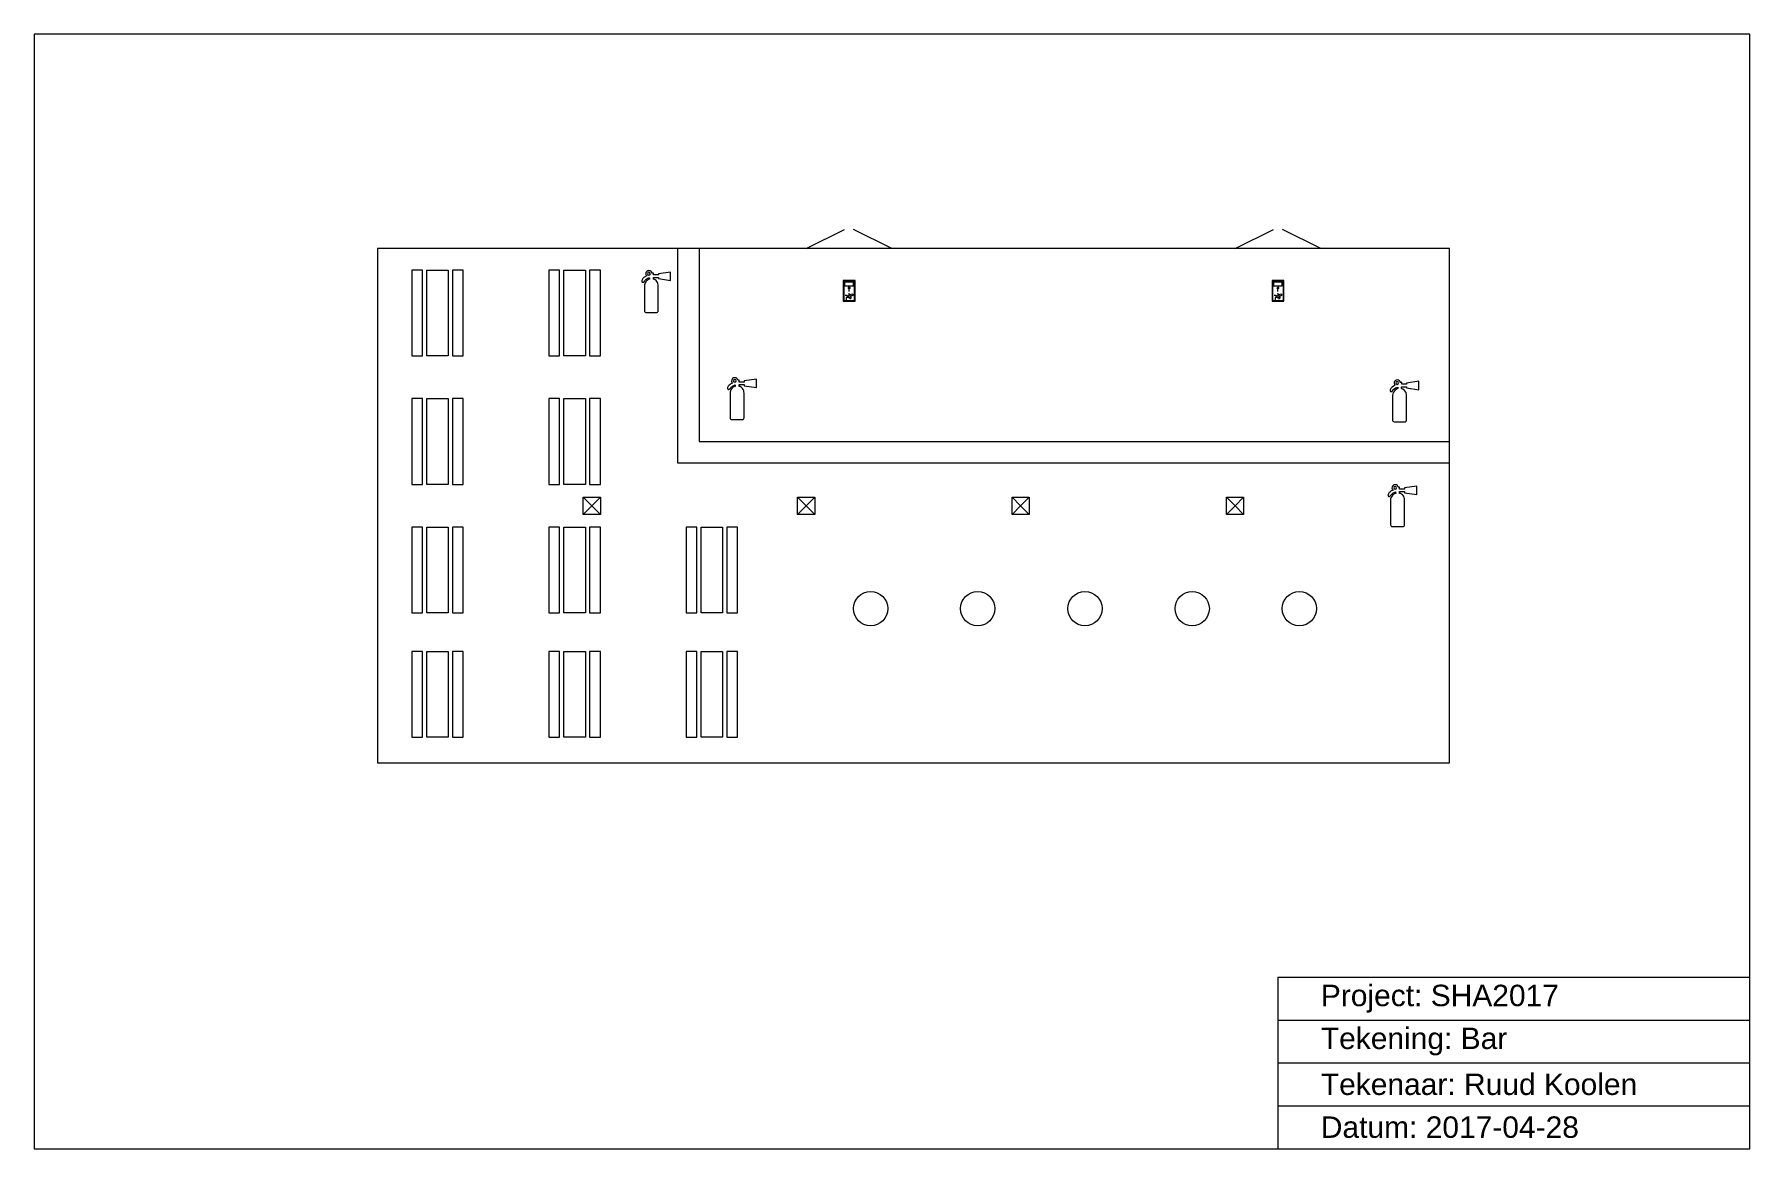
# Model space of a CAD drawing. Header units: metres. Extents: x 0 to 40, y 0 to 26.
import ezdxf

# ---------------------------------------------------------------- set-up
doc = ezdxf.new("R2010")
doc.units = ezdxf.units.M
doc.linetypes.add('ACAD_ISO03W100', pattern=[30, 12, -18])
for name, color, linetype, lineweight, true_color in [('Interior', 6, 'Continuous', 0, 0xff00ff), ('Meta', 178, 'Continuous', 0, 0x000000), ('Symbols', 5, 'Continuous', 0, 0x0000ff), ('Tent', 178, 'Continuous', 0, 0x000000)]:
    doc.layers.add(name, color=color, linetype=linetype, lineweight=lineweight, true_color=true_color)
doc.styles.add('textstyle11', font='')
doc.styles.add('textstyle12', font='')
doc.styles.add('textstyle13', font='')
doc.styles.add('textstyle14', font='')
doc.styles.get('textstyle11').set_extended_font_data('Liberation Sans')
doc.styles.get('textstyle12').set_extended_font_data('Liberation Sans')
doc.styles.get('textstyle13').set_extended_font_data('Liberation Sans')
doc.styles.get('textstyle14').set_extended_font_data('Liberation Sans')

msp = doc.modelspace()

# ---------------------------------------------------------------- linework, layer by layer
at = {"layer": 'Interior'}
for p, q in [((15, 21), (15, 16)), ((15.5, 21), (15.5, 16.5)), ((15.5, 16.5), (33, 16.5)), ((15, 16), (33, 16))]:
    msp.add_line(p, q, dxfattribs=at)
at = {"layer": 'Interior', "flags": 128}
for points in [[(8.8, 18.5), (9.05, 18.5), (9.05, 20.5), (8.8, 20.5)], [(9.65, 18.5), (9.15, 18.5), (9.15, 20.5), (9.65, 20.5)], [(9.75, 18.5), (10, 18.5), (10, 20.5), (9.75, 20.5)], [(12, 18.5), (12.25, 18.5), (12.25, 20.5), (12, 20.5)], [(12.85, 18.5), (12.35, 18.5), (12.35, 20.5), (12.85, 20.5)], [(12.95, 18.5), (13.2, 18.5), (13.2, 20.5), (12.95, 20.5)], [(8.8, 15.5), (9.05, 15.5), (9.05, 17.5), (8.8, 17.5)], [(9.65, 15.5), (9.15, 15.5), (9.15, 17.5), (9.65, 17.5)], [(9.75, 15.5), (10, 15.5), (10, 17.5), (9.75, 17.5)], [(12, 15.5), (12.25, 15.5), (12.25, 17.5), (12, 17.5)], [(12.85, 15.5), (12.35, 15.5), (12.35, 17.5), (12.85, 17.5)], [(12.95, 15.5), (13.2, 15.5), (13.2, 17.5), (12.95, 17.5)], [(8.8, 12.5), (9.05, 12.5), (9.05, 14.5), (8.8, 14.5)], [(9.65, 12.5), (9.15, 12.5), (9.15, 14.5), (9.65, 14.5)], [(9.75, 12.5), (10, 12.5), (10, 14.5), (9.75, 14.5)], [(12, 12.5), (12.25, 12.5), (12.25, 14.5), (12, 14.5)], [(12.85, 12.5), (12.35, 12.5), (12.35, 14.5), (12.85, 14.5)], [(12.95, 12.5), (13.2, 12.5), (13.2, 14.5), (12.95, 14.5)], [(15.2, 12.5), (15.45, 12.5), (15.45, 14.5), (15.2, 14.5)], [(16.05, 12.5), (15.55, 12.5), (15.55, 14.5), (16.05, 14.5)], [(16.15, 12.5), (16.4, 12.5), (16.4, 14.5), (16.15, 14.5)], [(12, 9.6), (12.25, 9.6), (12.25, 11.6), (12, 11.6)], [(16.05, 9.6), (15.55, 9.6), (15.55, 11.6), (16.05, 11.6)], [(16.15, 9.6), (16.4, 9.6), (16.4, 11.6), (16.15, 11.6)], [(8.8, 9.6), (9.05, 9.6), (9.05, 11.6), (8.8, 11.6)], [(9.65, 9.6), (9.15, 9.6), (9.15, 11.6), (9.65, 11.6)], [(9.75, 9.6), (10, 9.6), (10, 11.6), (9.75, 11.6)], [(12.85, 9.6), (12.35, 9.6), (12.35, 11.6), (12.85, 11.6)], [(12.95, 9.6), (13.2, 9.6), (13.2, 11.6), (12.95, 11.6)], [(15.2, 9.6), (15.45, 9.6), (15.45, 11.6), (15.2, 11.6)]]:
    msp.add_lwpolyline(points, close=True, dxfattribs=at)
at = {"layer": 'Interior'}
for centre in [(19.5, 12.6), (22, 12.6), (24.5, 12.6), (27, 12.6), (29.5, 12.6)]:
    msp.add_circle(centre, 0.4, dxfattribs=at)
at = {"layer": 'Meta'}
for p, q in [((0, 26), (0, 0)), ((40, 26), (0, 26)), ((40, 0), (40, 26)), ((29, 4), (40, 4)), ((29, 4), (29, 0)), ((29, 3), (40, 3)), ((29, 2), (40, 2)), ((29, 1), (40, 1)), ((0, 0), (40, 0))]:
    msp.add_line(p, q, dxfattribs=at)
at = {"layer": 'Symbols'}
for p, q in [((14.436, 20.428), (14.402, 20.428)), ((14.436, 20.386), (14.436, 20.428)), ((14.837, 20.454), (14.552, 20.413)), ((14.552, 20.413), (14.552, 20.386)), ((14.837, 20.259), (14.837, 20.454)), ((14.225, 20.129), (14.225, 19.55)), ((14.332, 20.382), (14.332, 20.382)), ((14.343, 20.32), (14.343, 20.286)), ((14.343, 20.286), (14.343, 20.286)), ((14.435, 20.286), (14.435, 20.327)), ((14.435, 20.327), (14.552, 20.327)), ((14.552, 20.386), (14.436, 20.386)), ((14.551, 19.55), (14.551, 20.129)), ((14.552, 20.327), (14.552, 20.302)), ((14.552, 20.302), (14.837, 20.259)), ((19.1, 20.22), (18.896, 20.22)), ((18.896, 20.22), (18.896, 20.129)), ((18.896, 20.129), (19.1, 20.129)), ((18.978, 20.069), (19, 20.106)), ((19.022, 20.069), (18.978, 20.069)), ((19, 20.106), (19.022, 20.069)), ((19, 20), (19, 20.083)), ((19.022, 20.069), (19.022, 20.069)), ((19.04, 20.27), (19.04, 20.27)), ((19.1, 20.129), (19.1, 20.22)), ((29.1, 20.22), (28.896, 20.22)), ((28.896, 20.22), (28.896, 20.129)), ((28.896, 20.129), (29.1, 20.129)), ((28.978, 20.069), (29, 20.106)), ((29.022, 20.069), (28.978, 20.069)), ((29, 20.106), (29.022, 20.069)), ((29, 20), (29, 20.083)), ((29.022, 20.069), (29.022, 20.069)), ((29.04, 20.27), (29.04, 20.27)), ((29.1, 20.129), (29.1, 20.22)), ((18.955, 19.909), (18.909, 19.909)), ((18.934, 19.858), (18.934, 19.805)), ((18.984, 19.858), (18.934, 19.858)), ((18.98, 19.869), (18.955, 19.909)), ((19.025, 19.921), (18.97, 19.88)), ((18.97, 19.88), (18.99, 19.851)), ((18.99, 19.851), (19.049, 19.895)), ((19.002, 19.918), (19.002, 19.963)), ((19.041, 19.918), (19.002, 19.918)), ((19.016, 19.831), (19.048, 19.855)), ((19.049, 19.895), (19.025, 19.921)), ((19.048, 19.9), (19.041, 19.918)), ((19.048, 19.855), (19.048, 19.9)), ((19.049, 19.895), (19.049, 19.895)), ((28.955, 19.909), (28.909, 19.909)), ((28.934, 19.858), (28.934, 19.805)), ((28.984, 19.858), (28.934, 19.858)), ((28.98, 19.869), (28.955, 19.909)), ((29.025, 19.921), (28.97, 19.88)), ((28.97, 19.88), (28.99, 19.851)), ((28.99, 19.851), (29.049, 19.895)), ((29.002, 19.918), (29.002, 19.963)), ((29.041, 19.918), (29.002, 19.918)), ((29.016, 19.831), (29.048, 19.855)), ((29.049, 19.895), (29.025, 19.921)), ((29.048, 19.9), (29.041, 19.918)), ((29.048, 19.855), (29.048, 19.9)), ((29.049, 19.895), (29.049, 19.895)), ((14.26, 19.512), (14.515, 19.512)), ((16.225, 17.629), (16.225, 17.05)), ((16.332, 17.882), (16.332, 17.882)), ((16.343, 17.82), (16.343, 17.786)), ((16.343, 17.786), (16.343, 17.786)), ((16.436, 17.928), (16.402, 17.928)), ((16.435, 17.786), (16.435, 17.827)), ((16.435, 17.827), (16.552, 17.827)), ((16.436, 17.886), (16.436, 17.928)), ((16.552, 17.886), (16.436, 17.886)), ((16.551, 17.05), (16.551, 17.629)), ((16.837, 17.954), (16.552, 17.913)), ((16.552, 17.913), (16.552, 17.886)), ((16.552, 17.827), (16.552, 17.802)), ((16.552, 17.802), (16.837, 17.759)), ((16.837, 17.759), (16.837, 17.954)), ((31.781, 17.832), (31.781, 17.832)), ((31.792, 17.77), (31.793, 17.736)), ((31.793, 17.736), (31.793, 17.736)), ((31.885, 17.878), (31.851, 17.878)), ((31.884, 17.736), (31.884, 17.777)), ((31.884, 17.777), (32.001, 17.777)), ((31.885, 17.836), (31.885, 17.878)), ((32.001, 17.836), (31.885, 17.836)), ((32.286, 17.904), (32.001, 17.863)), ((32.001, 17.863), (32.001, 17.836)), ((32.001, 17.777), (32.001, 17.752)), ((32.001, 17.752), (32.286, 17.708)), ((32.286, 17.708), (32.286, 17.904)), ((32, 17), (32, 17.579)), ((16.26, 17.012), (16.515, 17.012)), ((31.709, 16.962), (31.965, 16.962)), ((31.733, 15.386), (31.733, 15.386)), ((31.744, 15.324), (31.745, 15.29)), ((31.745, 15.29), (31.745, 15.29)), ((31.837, 15.432), (31.803, 15.432)), ((31.836, 15.29), (31.836, 15.33)), ((31.836, 15.33), (31.953, 15.33)), ((31.837, 15.39), (31.837, 15.432)), ((31.953, 15.39), (31.837, 15.39)), ((32.238, 15.458), (31.953, 15.417)), ((31.953, 15.417), (31.953, 15.39)), ((31.953, 15.33), (31.953, 15.305)), ((31.953, 15.305), (32.238, 15.262)), ((32.238, 15.262), (32.238, 15.458)), ((31.626, 15.133), (31.626, 14.554)), ((31.952, 14.554), (31.952, 15.133)), ((31.661, 14.515), (31.916, 14.515))]:
    msp.add_line(p, q, dxfattribs=at)
at = {"layer": 'Symbols', "lineweight": 0}
for p, q in [((19.14, 20.255), (18.861, 20.255)), ((18.861, 20.255), (18.861, 19.77)), ((19.126, 20.241), (18.876, 20.241)), ((18.876, 20.241), (18.876, 19.786)), ((19.126, 19.786), (19.126, 20.241)), ((19.14, 19.77), (19.14, 20.255)), ((29.14, 20.255), (28.861, 20.255)), ((28.861, 20.255), (28.861, 19.77)), ((29.126, 20.241), (28.876, 20.241)), ((28.876, 20.241), (28.876, 19.786)), ((29.126, 19.786), (29.126, 20.241)), ((29.14, 19.77), (29.14, 20.255)), ((18.861, 19.77), (19.14, 19.77)), ((18.876, 19.786), (19.126, 19.786)), ((19.126, 19.786), (19.126, 19.786)), ((28.861, 19.77), (29.14, 19.77)), ((28.876, 19.786), (29.126, 19.786)), ((29.126, 19.786), (29.126, 19.786))]:
    msp.add_line(p, q, dxfattribs=at)
at = {"layer": 'Symbols', "flags": 128}
for points in [[(14.333, 20.488, 0.202509), (14.28, 20.466, 0.195321), (14.258, 20.411)], [(14.258, 20.411, 0.11484), (14.265, 20.381, 0.14425), (14.282, 20.362)], [(14.402, 20.428, 0.217361), (14.383, 20.469, 0.180593), (14.333, 20.488)], [(14.166, 20.256, 0.193411), (14.165, 20.234, 0.200302), (14.178, 20.217, 0.096036), (14.189, 20.214, 0.144584), (14.205, 20.217, 0.044922), (14.21, 20.22, 0.03824), (14.214, 20.224, 0.034541), (14.218, 20.228)], [(14.282, 20.362, 0.098306), (14.205, 20.316, 0.124271), (14.166, 20.256)], [(14.218, 20.228, -0.081389), (14.278, 20.29, -0.096876), (14.343, 20.32)], [(14.343, 20.286, 0.066006), (14.324, 20.28, 0.04248), (14.296, 20.264, 0.017648), (14.286, 20.256, 0.017702), (14.276, 20.247, 0.018297), (14.267, 20.237, 0.018741), (14.258, 20.227, 0.082511), (14.233, 20.181, 0.08295), (14.225, 20.129)], [(14.551, 20.129, 0.160438), (14.516, 20.236, 0.189501), (14.435, 20.286)], [(14.225, 19.55, 0.188809), (14.236, 19.523, 0.209055), (14.26, 19.512)], [(14.515, 19.512, 0.209055), (14.54, 19.523, 0.188809), (14.551, 19.55)], [(16.166, 17.756, 0.193411), (16.165, 17.734, 0.200302), (16.178, 17.717, 0.096036), (16.189, 17.714, 0.144584), (16.205, 17.717, 0.044922), (16.21, 17.72, 0.03824), (16.214, 17.724, 0.034541), (16.218, 17.728)], [(16.282, 17.862, 0.098306), (16.205, 17.816, 0.124271), (16.166, 17.756)], [(16.218, 17.728, -0.081389), (16.278, 17.79, -0.096876), (16.343, 17.82)], [(16.343, 17.786, 0.066006), (16.324, 17.78, 0.04248), (16.296, 17.764, 0.017648), (16.286, 17.756, 0.017702), (16.276, 17.747, 0.018297), (16.267, 17.737, 0.018741), (16.258, 17.727, 0.082511), (16.233, 17.681, 0.08295), (16.225, 17.629)], [(16.333, 17.988, 0.202509), (16.28, 17.966, 0.195321), (16.258, 17.911)], [(16.258, 17.911, 0.11484), (16.265, 17.881, 0.14425), (16.282, 17.862)], [(16.402, 17.928, 0.217361), (16.383, 17.969, 0.180593), (16.333, 17.988)], [(16.551, 17.629, 0.160438), (16.516, 17.736, 0.189501), (16.435, 17.786)], [(16.225, 17.05, 0.188809), (16.236, 17.023, 0.209055), (16.26, 17.012)], [(16.515, 17.012, 0.209055), (16.54, 17.023, 0.188809), (16.551, 17.05)], [(31.567, 15.259, 0.193411), (31.566, 15.237, 0.200302), (31.579, 15.221, 0.096036), (31.59, 15.217, 0.144584), (31.606, 15.221, 0.044922), (31.611, 15.224, 0.03824), (31.615, 15.227, 0.034541), (31.619, 15.232)], [(31.683, 15.366, 0.098306), (31.606, 15.319, 0.124271), (31.567, 15.259)], [(31.619, 15.232, -0.081389), (31.679, 15.293, -0.096876), (31.744, 15.324)], [(31.745, 15.29, 0.066006), (31.725, 15.283, 0.04248), (31.697, 15.267, 0.017648), (31.687, 15.259, 0.017702), (31.677, 15.25, 0.018297), (31.668, 15.241, 0.018741), (31.66, 15.231, 0.082511), (31.634, 15.185, 0.08295), (31.626, 15.133)], [(31.734, 15.492, 0.202509), (31.681, 15.469, 0.195321), (31.659, 15.414)], [(31.659, 15.414, 0.11484), (31.666, 15.384, 0.14425), (31.683, 15.366)], [(31.803, 15.432, 0.217361), (31.784, 15.473, 0.180593), (31.734, 15.492)], [(31.952, 15.133, 0.160438), (31.917, 15.239, 0.189501), (31.836, 15.29)], [(31.626, 14.554, 0.188809), (31.637, 14.526, 0.209055), (31.661, 14.515)], [(31.916, 14.515, 0.209055), (31.941, 14.526, 0.188809), (31.952, 14.554)]]:
    msp.add_lwpolyline(points, format="xyb", dxfattribs=at)
msp.add_lwpolyline([(31.674, 17.579), (31.674, 17)], dxfattribs=at)
at = {"layer": 'Symbols'}
for centre in [(19.067, 19.92), (29.067, 19.92)]:
    msp.add_circle(centre, 0.0232, dxfattribs=at)
for centre, start, end in [((14.332, 20.415), 90.001, 179.9955), ((14.332, 20.415), 180.0072, 269.9997), ((14.332, 20.415), 0.0013, 89.9932), ((14.332, 20.415), 270.0061, 359.996), ((16.332, 17.915), 90.001, 179.9955), ((16.332, 17.915), 180.0072, 269.9997), ((16.332, 17.915), 0.0013, 89.9932), ((16.332, 17.915), 270.0061, 359.996), ((31.781, 17.865), 90.001, 179.9955), ((31.781, 17.865), 180.0072, 269.9997), ((31.781, 17.865), 0.0013, 89.9932), ((31.781, 17.865), 270.0061, 359.996), ((31.733, 15.419), 90.001, 179.9955), ((31.733, 15.419), 180.0072, 269.9997), ((31.733, 15.419), 0.0013, 89.9932), ((31.733, 15.419), 270.0061, 359.996)]:
    msp.add_arc(centre, 0.033, start, end, dxfattribs=at)
for points in [[(31.616, 17.706), (31.599, 17.673), (31.644, 17.646), (31.667, 17.678)], [(31.731, 17.812), (31.687, 17.796), (31.627, 17.74), (31.616, 17.706)], [(31.667, 17.678), (31.69, 17.711), (31.716, 17.751), (31.792, 17.77)], [(31.793, 17.736), (31.761, 17.73), (31.674, 17.679), (31.674, 17.579)], [(31.782, 17.938), (31.743, 17.938), (31.707, 17.907), (31.707, 17.861)], [(31.707, 17.861), (31.707, 17.839), (31.72, 17.819), (31.731, 17.812)], [(31.851, 17.878), (31.851, 17.904), (31.823, 17.938), (31.782, 17.938)], [(32, 17.579), (32, 17.679), (31.916, 17.73), (31.884, 17.736)], [(31.674, 17), (31.674, 16.986), (31.681, 16.962), (31.709, 16.962)], [(31.965, 16.962), (31.993, 16.962), (32, 16.986), (32, 17)]]:
    msp.add_open_spline(points, degree=3, dxfattribs=at)
at = {"layer": 'Tent'}
for p, q in [((18, 21), (18.894, 21.447)), ((20, 21), (19.106, 21.447)), ((28, 21), (28.894, 21.447)), ((30, 21), (29.106, 21.447)), ((33, 21), (8, 21)), ((12.8, 14.8), (12.8, 15.2)), ((12.8, 15.2), (13.2, 15.2)), ((12.8, 15.2), (13, 15)), ((12.8, 14.8), (13, 15)), ((13, 15), (13.2, 15.2)), ((13, 15), (13.2, 14.8)), ((13.2, 15.2), (13.2, 14.8)), ((17.8, 14.8), (17.8, 15.2)), ((17.8, 15.2), (18.2, 15.2)), ((17.8, 15.2), (18, 15)), ((17.8, 14.8), (18, 15)), ((18, 15), (18.2, 15.2)), ((18, 15), (18.2, 14.8)), ((18.2, 15.2), (18.2, 14.8)), ((22.8, 14.8), (22.8, 15.2)), ((22.8, 15.2), (23.2, 15.2)), ((22.8, 15.2), (23, 15)), ((22.8, 14.8), (23, 15)), ((23, 15), (23.2, 15.2)), ((23, 15), (23.2, 14.8)), ((23.2, 15.2), (23.2, 14.8)), ((27.8, 14.8), (27.8, 15.2)), ((27.8, 15.2), (28.2, 15.2)), ((27.8, 15.2), (28, 15)), ((27.8, 14.8), (28, 15)), ((28, 15), (28.2, 15.2)), ((28, 15), (28.2, 14.8)), ((28.2, 15.2), (28.2, 14.8)), ((13.2, 14.8), (12.8, 14.8)), ((18.2, 14.8), (17.8, 14.8)), ((23.2, 14.8), (22.8, 14.8)), ((28.2, 14.8), (27.8, 14.8))]:
    msp.add_line(p, q, dxfattribs=at)
at = {"layer": 'Tent', "linetype": 'ACAD_ISO03W100', "ltscale": 10}
for p, q in [((8, 21), (8, 9)), ((8, 9), (33, 9))]:
    msp.add_line(p, q, dxfattribs=at)
at = {"layer": 'Tent', "linetype": 'ACAD_ISO03W100'}
msp.add_line((33, 9), (33, 21), dxfattribs=at)

# ---------------------------------------------------------------- texts
at = {"layer": 'Meta', "char_height": 0.5, "attachment_point": 4}
for s, insert, style in [('Project: SHA2017', (30, 3.5), 'textstyle11'), ('Tekening: Bar', (30, 2.5), 'textstyle12'), ('Tekenaar: Ruud Koolen', (30, 1.5), 'textstyle13'), ('Datum: 2017-04-28', (30, 0.5), 'textstyle14')]:
    msp.add_mtext(s, dxfattribs=dict(at, insert=insert, style=style))

doc.saveas('drawing.dxf')
